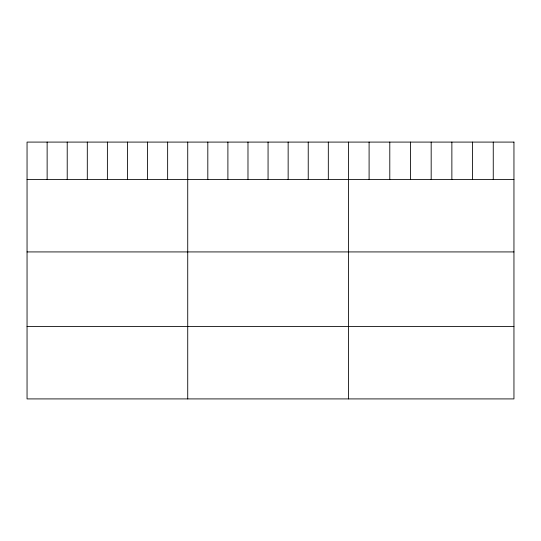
<?xml version="1.0" encoding="UTF-8"?>
<svg xmlns="http://www.w3.org/2000/svg" width="541" height="541" viewBox="0 0 541 541"><rect width="100%" height="100%" fill="white"/><g stroke="black" fill="none" stroke-linecap="round" stroke-linejoin="round"><path stroke-width="0.81" d="M27.05 179.531L513.95 179.531M27.05 251.923L513.95 251.923M27.05 326.514L513.95 326.514M493.257 142.087L493.257 179.531M472.563 142.087L472.563 179.531M451.87 142.087L451.87 179.531M431.177 142.087L431.177 179.531M410.484 142.087L410.484 179.531M389.791 142.087L389.791 179.531M369.097 142.087L369.097 179.531M348.404 142.087L348.404 398.913M328.319 142.087L328.319 179.531M308.235 142.087L308.235 179.531M288.15 142.087L288.15 179.531M268.065 142.087L268.065 179.531M247.981 142.087L247.981 179.531M227.896 142.087L227.896 179.531M207.812 142.087L207.812 179.531M187.727 142.087L187.727 398.913M167.642 142.087L167.642 179.531M147.558 142.087L147.558 179.531M127.473 142.087L127.473 179.531M107.389 142.087L107.389 179.531M87.304 142.087L87.304 179.531M67.219 142.087L67.219 179.531M47.135 142.087L47.135 179.531M513.95 142.087L27.05 142.087L27.05 398.913L513.95 398.913L513.95 142.087"/></g></svg>
